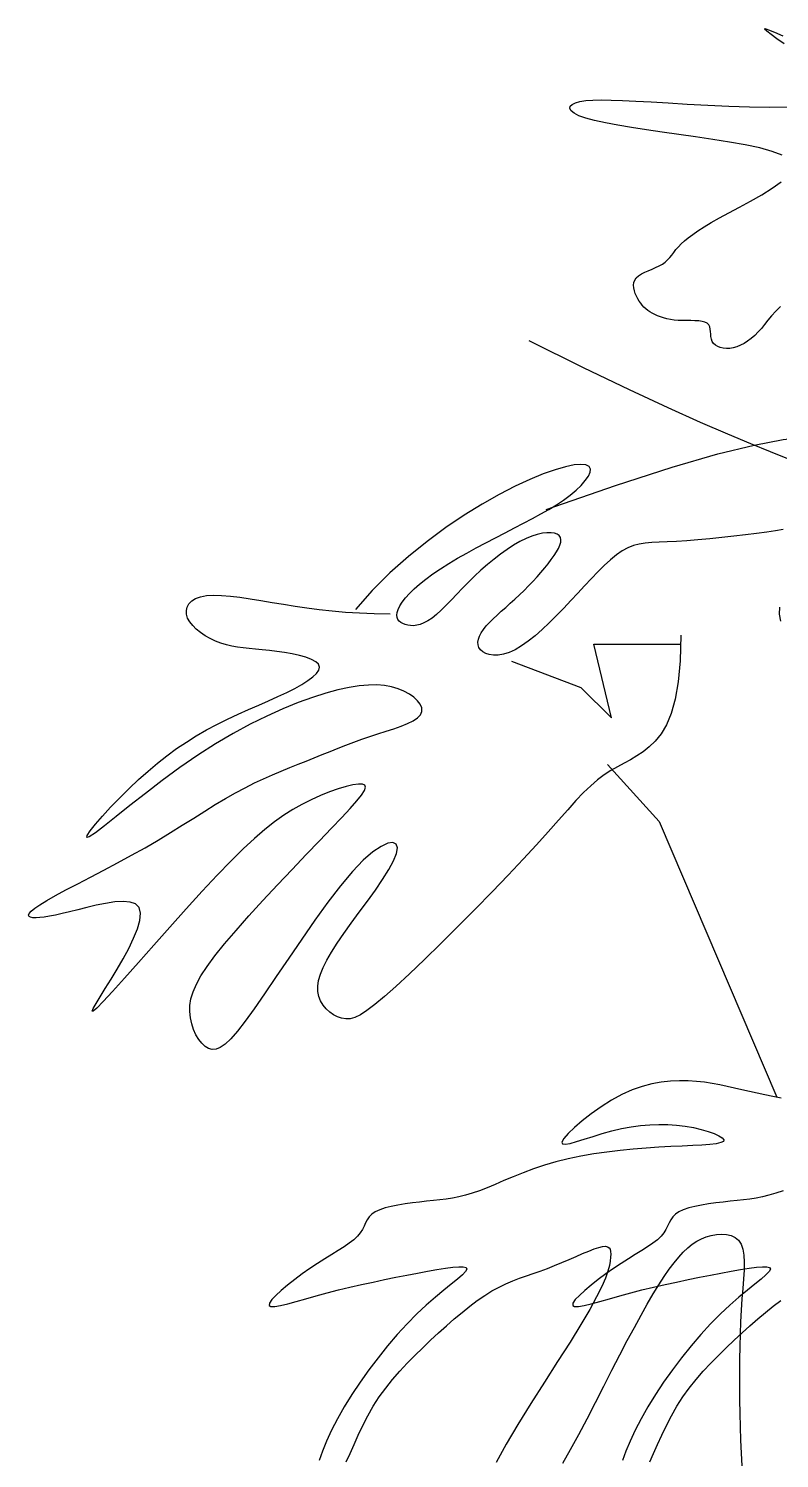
# Model space of a CAD drawing. Header units: inches. Extents: x -177 to 2825, y -2046 to -803.
# Drawn here: x 2221.65 to 2224.94, y -1218.24 to -1211.98 of the extents above; entities that cross this region are included whole.
import ezdxf

# ---------------------------------------------------------------- set-up
doc = ezdxf.new("R2010")
doc.units = ezdxf.units.IN
doc.header["$MEASUREMENT"] = 0

# ---------------------------------------------------------------- blocks, each defined once
blk = doc.blocks.new('A$C2C611E7A')
at = {"linetype": 'ByBlock'}
for points in [[(173.72, 1050.65), (172.75, 1049.71), (171.94, 1048.81), (171.22, 1047.94), (170.57, 1047.12), (169.93, 1046.34), (169.28, 1045.62), (168.6, 1044.96), (167.9, 1044.36), (167.2, 1043.82), (166.49, 1043.37), (165.77, 1042.99), (165.06, 1042.69), (164.36, 1042.49), (163.67, 1042.37), (163.01, 1042.35), (162.38, 1042.4), (161.8, 1042.54), (161.29, 1042.75), (160.84, 1043.03), (160.48, 1043.37), (160.21, 1043.77), (160.05, 1044.22), (159.96, 1044.71), (159.91, 1045.21), (159.87, 1045.72), (159.82, 1046.2), (159.71, 1046.64), (159.52, 1047.03), (159.21, 1047.34), (158.77, 1047.56), (158.2, 1047.71), (157.53, 1047.8), (156.78, 1047.84), (155.98, 1047.86), (155.15, 1047.86), (154.31, 1047.87), (153.49, 1047.91), (152.71, 1047.98), (151.97, 1048.09), (151.26, 1048.24), (150.6, 1048.41), (149.98, 1048.61), (149.39, 1048.83), (148.85, 1049.08), (148.35, 1049.34), (147.89, 1049.61), (147.46, 1049.9), (147.07, 1050.22), (146.71, 1050.55), (146.37, 1050.91), (146.06, 1051.31), (145.77, 1051.73), (145.49, 1052.19), (145.23, 1052.69), (145, 1053.22), (144.82, 1053.77), (144.7, 1054.32), (144.67, 1054.86), (144.73, 1055.39), (144.9, 1055.88), (145.2, 1056.33), (145.65, 1056.74), (146.21, 1057.1), (146.86, 1057.43), (147.56, 1057.74), (148.3, 1058.05), (149.02, 1058.36), (149.72, 1058.69), (150.35, 1059.05), (150.9, 1059.44), (151.37, 1059.87), (151.8, 1060.34), (152.21, 1060.83), (152.61, 1061.35), (153.04, 1061.9), (153.52, 1062.46), (154.07, 1063.04), (154.71, 1063.64), (155.46, 1064.26), (156.35, 1064.92), (157.39, 1065.63), (158.61, 1066.4), (160.02, 1067.24), (161.64, 1068.16), (163.5, 1069.18), (165.59, 1070.3), (167.8, 1071.5), (169.99, 1072.75), (172.04, 1074.02), (173.81, 1075.28)], [(174.05, 1080.56), (172.08, 1081.32), (169.61, 1081.99), (166.75, 1082.61), (163.62, 1083.16), (160.3, 1083.68), (156.92, 1084.17), (153.58, 1084.65), (150.31, 1085.11), (147.19, 1085.57), (144.24, 1086.03), (141.52, 1086.48), (139.08, 1086.94), (136.95, 1087.41), (135.2, 1087.88), (133.85, 1088.37), (132.89, 1088.86), (132.3, 1089.34), (132.06, 1089.79), (132.13, 1090.22), (132.51, 1090.59), (133.16, 1090.91), (134.06, 1091.17), (135.19, 1091.34), (136.58, 1091.44), (138.24, 1091.48), (140.2, 1091.45), (142.48, 1091.37), (145.11, 1091.25), (148.11, 1091.08), (151.49, 1090.88), (155.27, 1090.66), (159.31, 1090.44), (163.46, 1090.25), (167.57, 1090.11), (171.5, 1090.07), (175.09, 1090.14)], [(174.42, 1102.54), (173, 1103.57), (171.83, 1104.43), (170.98, 1105.08), (170.56, 1105.48), (170.65, 1105.59), (171.31, 1105.37), (172.5, 1104.88), (174.14, 1104.16)], [(123.96, 1043.91), (134.67, 1038.63), (143.76, 1034.27), (151.42, 1030.71), (157.85, 1027.83), (163.23, 1025.51), (167.77, 1023.61), (171.65, 1022.03), (175.06, 1020.64)], [(173.76, 988.48), (173.48, 989.82), (173.56, 991.23)], [(174.26, 1006.57), (172.74, 1006.34), (170.99, 1006.08), (168.99, 1005.81), (166.81, 1005.53), (164.49, 1005.25), (162.11, 1004.99), (159.72, 1004.75), (157.38, 1004.53), (155.16, 1004.36), (153.12, 1004.22), (151.31, 1004.14), (149.7, 1004.07), (148.26, 1004), (146.96, 1003.88), (145.75, 1003.7), (144.62, 1003.4), (143.51, 1002.97), (142.4, 1002.37), (141.26, 1001.58), (140.07, 1000.61), (138.85, 999.49), (137.59, 998.25), (136.31, 996.9), (134.98, 995.48), (133.63, 994.01), (132.25, 992.52), (130.85, 991.02), (129.43, 989.56), (128, 988.14), (126.59, 986.81), (125.19, 985.58), (123.83, 984.49), (122.51, 983.56), (121.25, 982.81), (120.05, 982.27), (118.93, 981.93), (117.9, 981.76), (116.96, 981.74), (116.13, 981.86), (115.42, 982.09), (114.83, 982.41), (114.39, 982.81), (114.08, 983.26), (113.92, 983.77), (113.89, 984.31), (113.99, 984.9), (114.21, 985.52), (114.55, 986.16), (114.99, 986.83), (115.53, 987.52), (116.16, 988.22), (116.88, 988.94), (117.66, 989.68), (118.5, 990.43), (119.37, 991.2), (120.27, 992), (121.19, 992.82), (122.1, 993.66), (123.01, 994.53), (123.89, 995.42), (124.75, 996.31), (125.57, 997.21), (126.35, 998.1), (127.09, 998.98), (127.77, 999.83), (128.39, 1000.65), (128.95, 1001.44), (129.42, 1002.17), (129.81, 1002.86), (130.09, 1003.49), (130.26, 1004.06), (130.3, 1004.57), (130.21, 1005.01), (129.97, 1005.37), (129.57, 1005.65), (129.02, 1005.84), (128.34, 1005.94), (127.54, 1005.94), (126.63, 1005.83), (125.62, 1005.61), (124.54, 1005.26), (123.39, 1004.79), (122.19, 1004.19), (120.94, 1003.47), (119.67, 1002.65), (118.37, 1001.73), (117.07, 1000.72), (115.77, 999.66), (114.49, 998.53), (113.24, 997.37), (112.03, 996.18), (110.86, 994.99), (109.73, 993.82), (108.65, 992.7), (107.62, 991.64), (106.63, 990.67), (105.69, 989.81), (104.81, 989.09), (103.98, 988.53), (103.2, 988.11), (102.47, 987.82), (101.79, 987.65), (101.16, 987.57), (100.57, 987.59), (100.03, 987.67), (99.52, 987.81), (99.06, 987.99), (98.66, 988.21), (98.32, 988.49), (98.06, 988.82), (97.89, 989.22), (97.83, 989.67), (97.9, 990.2), (98.09, 990.8), (98.43, 991.49), (98.92, 992.24), (99.56, 993.06), (100.34, 993.93), (101.28, 994.85), (102.35, 995.8), (103.58, 996.79), (104.95, 997.8), (106.47, 998.82), (108.11, 999.85), (109.85, 1000.89), (111.67, 1001.92), (113.54, 1002.95), (115.45, 1003.96), (117.35, 1004.96), (119.25, 1005.94), (121.1, 1006.89), (122.9, 1007.82), (124.65, 1008.74), (126.32, 1009.65), (127.91, 1010.56), (129.42, 1011.48), (130.82, 1012.41), (132.11, 1013.36), (133.28, 1014.33), (134.29, 1015.3), (135.11, 1016.24), (135.72, 1017.11), (136.07, 1017.89), (136.13, 1018.54), (135.87, 1019.04), (135.25, 1019.36), (134.26, 1019.46), (132.9, 1019.35), (131.18, 1019), (129.14, 1018.41), (126.8, 1017.58), (124.16, 1016.49), (121.26, 1015.13), (118.1, 1013.5), (114.73, 1011.6), (111.19, 1009.41), (107.53, 1006.96), (103.83, 1004.24), (100.13, 1001.26), (96.5, 998.03), (92.99, 994.54), (89.66, 990.8)], [(127.38, 1010.51), (141.11, 1015.31), (152.3, 1018.93), (161.32, 1021.52), (168.52, 1023.27), (174.26, 1024.35), (178.9, 1024.93), (182.81, 1025.18), (186.34, 1025.28), (189.76, 1025.36), (193.02, 1025.4), (195.97, 1025.35), (198.48, 1025.15), (200.39, 1024.73), (201.56, 1024.05), (201.86, 1023.04), (201.13, 1021.64)], [(153.98, 985.67), (153.84, 980.65), (153.46, 976.47), (152.86, 973.02), (152.08, 970.22), (151.14, 967.97), (150.09, 966.18), (148.95, 964.76), (147.76, 963.61), (146.54, 962.65), (145.31, 961.82), (144.06, 961.08), (142.78, 960.39), (141.5, 959.69), (140.19, 958.94), (138.87, 958.1), (137.54, 957.11), (136.19, 955.95), (134.78, 954.58), (133.27, 953), (131.63, 951.19), (129.8, 949.14), (127.75, 946.83), (125.44, 944.26), (122.82, 941.41), (119.87, 938.28), (116.68, 934.95), (113.33, 931.53), (109.92, 928.1), (106.55, 924.76), (103.32, 921.62), (100.33, 918.76), (97.66, 916.28), (95.4, 914.27), (93.52, 912.69), (91.95, 911.51), (90.64, 910.68), (89.55, 910.16), (88.6, 909.9), (87.75, 909.86), (86.94, 910), (86.14, 910.28), (85.34, 910.69), (84.59, 911.21), (83.89, 911.84), (83.28, 912.57), (82.78, 913.4), (82.42, 914.3), (82.23, 915.29), (82.21, 916.34), (82.39, 917.47), (82.75, 918.7), (83.3, 920.03), (84.04, 921.49), (84.96, 923.07), (86.07, 924.81), (87.37, 926.71), (88.85, 928.76), (90.43, 930.93), (92.04, 933.14), (93.61, 935.32), (95.05, 937.43), (96.28, 939.37), (97.22, 941.1), (97.81, 942.55), (97.97, 943.66), (97.71, 944.38), (97.07, 944.7), (96.07, 944.57), (94.75, 943.96), (93.12, 942.85), (91.23, 941.2), (89.09, 938.98), (86.74, 936.19), (84.24, 932.94), (81.66, 929.37), (79.05, 925.64), (76.48, 921.87), (74.01, 918.23), (71.72, 914.84), (69.65, 911.86), (67.86, 909.4), (66.33, 907.44), (65.03, 905.95), (63.92, 904.88), (62.95, 904.2), (62.11, 903.85), (61.36, 903.8), (60.65, 904.01), (59.96, 904.43), (59.3, 905.04), (58.69, 905.82), (58.14, 906.74), (57.68, 907.77), (57.31, 908.89), (57.05, 910.07), (56.93, 911.29), (56.96, 912.53), (57.16, 913.83), (57.57, 915.21), (58.22, 916.71), (59.13, 918.38), (60.35, 920.24), (61.89, 922.34), (63.79, 924.71), (66.06, 927.36), (68.62, 930.24), (71.39, 933.26), (74.26, 936.34), (77.15, 939.39), (79.95, 942.33), (82.58, 945.08), (84.94, 947.55), (86.96, 949.67), (88.62, 951.46), (89.92, 952.93), (90.86, 954.1), (91.44, 954.99), (91.68, 955.64), (91.56, 956.05), (91.09, 956.26), (90.28, 956.27), (89.17, 956.11), (87.82, 955.8), (86.27, 955.33), (84.57, 954.73), (82.77, 954.01), (80.92, 953.18), (79.08, 952.26), (77.28, 951.25), (75.49, 950.11), (73.65, 948.81), (71.74, 947.3), (69.7, 945.53), (67.49, 943.47), (65.06, 941.06), (62.36, 938.27), (59.39, 935.08), (56.22, 931.62), (52.98, 928.02), (49.78, 924.44), (46.75, 921.03), (43.99, 917.93), (41.63, 915.3), (39.78, 913.29), (38.53, 912), (37.83, 911.39), (37.63, 911.39), (37.83, 911.91), (38.38, 912.89), (39.2, 914.23), (40.21, 915.86), (41.35, 917.71), (42.55, 919.7), (43.73, 921.75), (44.84, 923.8), (45.8, 925.8), (46.56, 927.66), (47.04, 929.34), (47.18, 930.75), (46.92, 931.85), (46.22, 932.57), (45.13, 932.96), (43.72, 933.08), (42.08, 932.97), (40.29, 932.69), (38.42, 932.31), (36.56, 931.86), (34.78, 931.42), (33.14, 931.02), (31.66, 930.67), (30.34, 930.38), (29.17, 930.15), (28.14, 929.98), (27.26, 929.87), (26.52, 929.83), (25.91, 929.85), (25.45, 929.94), (25.15, 930.1), (25.05, 930.35), (25.18, 930.7), (25.57, 931.16), (26.26, 931.73), (27.26, 932.43), (28.63, 933.27), (30.37, 934.25), (32.43, 935.36), (34.76, 936.58), (37.28, 937.89), (39.93, 939.28), (42.66, 940.72), (45.39, 942.2), (48.07, 943.69), (50.64, 945.19), (53.09, 946.67), (55.44, 948.13), (57.7, 949.55), (59.87, 950.91), (61.96, 952.21), (63.98, 953.42), (65.93, 954.54), (67.84, 955.56), (69.69, 956.49), (71.5, 957.33), (73.26, 958.11), (74.98, 958.84), (76.67, 959.52), (78.32, 960.18), (79.94, 960.83), (81.54, 961.47), (83.11, 962.11), (84.67, 962.74), (86.23, 963.36), (87.79, 963.97), (89.35, 964.56), (90.92, 965.13), (92.52, 965.68), (94.13, 966.2), (95.73, 966.71), (97.27, 967.21), (98.7, 967.71), (99.99, 968.23), (101.08, 968.77), (101.94, 969.34), (102.52, 969.96), (102.8, 970.63), (102.78, 971.33), (102.49, 972.04), (101.97, 972.75), (101.24, 973.42), (100.33, 974.06), (99.27, 974.62), (98.09, 975.1), (96.81, 975.47), (95.42, 975.73), (93.9, 975.86), (92.23, 975.85), (90.41, 975.69), (88.41, 975.38), (86.21, 974.9), (83.8, 974.24), (81.17, 973.4), (78.34, 972.37), (75.33, 971.14), (72.17, 969.71), (68.88, 968.09), (65.49, 966.25), (62.02, 964.22), (58.5, 961.97), (54.97, 959.52), (51.49, 956.98), (48.18, 954.44), (45.1, 952.03), (42.36, 949.85), (40.05, 948.01), (38.25, 946.64), (37.06, 945.84), (36.54, 945.68), (36.62, 946.11), (37.23, 947.02), (38.26, 948.32), (39.64, 949.9), (41.26, 951.68), (43.06, 953.54), (44.92, 955.4), (46.79, 957.17), (48.66, 958.83), (50.53, 960.4), (52.41, 961.88), (54.31, 963.27), (56.24, 964.57), (58.21, 965.81), (60.22, 966.96), (62.28, 968.06), (64.36, 969.09), (66.46, 970.07), (68.52, 971), (70.55, 971.89), (72.5, 972.75), (74.35, 973.58), (76.08, 974.39), (77.67, 975.18), (79.07, 975.96), (80.28, 976.71), (81.26, 977.44), (81.99, 978.13), (82.43, 978.78), (82.57, 979.39), (82.37, 979.95), (81.82, 980.46), (80.97, 980.92), (79.87, 981.33), (78.58, 981.69), (77.16, 982), (75.66, 982.26), (74.14, 982.49), (72.65, 982.67), (71.25, 982.81), (69.93, 982.93), (68.68, 983.04), (67.49, 983.17), (66.34, 983.32), (65.24, 983.51), (64.15, 983.76), (63.08, 984.09), (62.01, 984.51), (60.96, 985.02), (59.97, 985.59), (59.04, 986.22), (58.2, 986.9), (57.49, 987.61), (56.91, 988.34), (56.5, 989.09), (56.27, 989.84), (56.24, 990.57), (56.4, 991.26), (56.75, 991.89), (57.31, 992.46), (58.07, 992.93), (59.04, 993.29), (60.22, 993.52), (61.61, 993.61), (63.19, 993.57), (64.94, 993.43), (66.84, 993.2), (68.86, 992.9), (70.98, 992.55), (73.18, 992.18), (75.44, 991.8), (77.74, 991.44), (80.09, 991.09), (82.52, 990.78), (85.04, 990.5), (87.68, 990.27), (90.46, 990.1), (93.4, 989.99), (96.52, 989.95)], [(120.53, 980.53), (134.25, 975.39), (140.26, 969.39), (136.83, 983.95), (153.98, 983.95)], [(139.51, 960.11), (149.72, 948.9), (172.99, 894.36)], [(173.86, 894.2), (172.19, 894.5), (170.6, 894.82), (169.06, 895.16), (167.56, 895.51), (166.09, 895.86), (164.62, 896.2), (163.16, 896.53), (161.69, 896.83), (160.19, 897.1), (158.65, 897.33), (157.07, 897.5), (155.42, 897.62), (153.72, 897.65), (151.96, 897.57), (150.14, 897.37), (148.27, 897.03), (146.34, 896.51), (144.37, 895.81), (142.34, 894.9), (140.27, 893.77), (138.23, 892.48), (136.28, 891.11), (134.5, 889.72), (132.96, 888.4), (131.72, 887.21), (130.87, 886.23), (130.48, 885.52), (130.58, 885.16), (131.14, 885.08), (132.1, 885.25), (133.38, 885.61), (134.91, 886.09), (136.64, 886.64), (138.48, 887.21), (140.38, 887.74), (142.28, 888.18), (144.17, 888.52), (146.03, 888.77), (147.86, 888.93), (149.67, 888.99), (151.44, 888.96), (153.17, 888.85), (154.85, 888.65), (156.48, 888.37), (158.01, 888.02), (159.4, 887.62), (160.59, 887.2), (161.53, 886.77), (162.18, 886.36), (162.49, 885.98), (162.41, 885.66), (161.91, 885.4), (161, 885.2), (159.75, 885.04), (158.18, 884.92), (156.34, 884.82), (154.27, 884.72), (152.03, 884.61), (149.64, 884.48), (147.15, 884.32), (144.59, 884.11), (141.99, 883.85), (139.37, 883.54), (136.77, 883.17), (134.2, 882.73), (131.71, 882.21), (129.3, 881.62), (127.02, 880.95), (124.85, 880.21), (122.8, 879.44), (120.86, 878.66), (119.04, 877.89), (117.31, 877.15), (115.7, 876.48), (114.18, 875.89), (112.76, 875.41), (111.42, 875.02), (110.13, 874.7), (108.87, 874.46), (107.63, 874.26), (106.37, 874.1), (105.09, 873.95), (103.75, 873.81), (102.35, 873.65), (100.92, 873.48), (99.48, 873.29), (98.08, 873.06), (96.76, 872.79), (95.54, 872.49), (94.47, 872.13), (93.59, 871.72), (92.91, 871.26), (92.4, 870.73), (92, 870.17), (91.68, 869.56), (91.38, 868.92), (91.04, 868.26), (90.62, 867.59), (90.07, 866.91), (89.34, 866.22), (88.45, 865.53), (87.42, 864.81), (86.25, 864.06), (84.98, 863.27), (83.61, 862.42), (82.18, 861.51), (80.68, 860.53), (79.16, 859.47), (77.66, 858.36), (76.25, 857.26), (74.98, 856.2), (73.92, 855.22), (73.13, 854.37), (72.67, 853.7), (72.6, 853.24), (72.96, 853.02), (73.73, 853.02), (74.85, 853.21), (76.28, 853.54), (77.97, 854), (79.86, 854.54), (81.91, 855.12), (84.07, 855.71), (86.3, 856.28), (88.57, 856.83), (90.86, 857.36), (93.15, 857.86), (95.42, 858.33), (97.65, 858.79), (99.83, 859.21), (101.93, 859.62), (103.93, 859.99), (105.78, 860.32), (107.46, 860.59), (108.92, 860.79), (110.11, 860.88), (111, 860.86), (111.55, 860.7), (111.71, 860.4), (111.45, 859.92), (110.82, 859.27), (109.85, 858.44), (108.61, 857.43), (107.13, 856.24), (105.47, 854.87), (103.68, 853.3), (101.8, 851.54), (99.88, 849.6), (97.95, 847.48), (96.02, 845.24), (94.14, 842.9), (92.32, 840.49), (90.58, 838.05), (88.95, 835.6), (87.46, 833.19), (86.12, 830.83), (84.95, 828.56), (83.95, 826.41), (83.13, 824.41), (82.49, 822.59)], [(87.82, 822.29), (88.6, 823.95), (89.4, 825.73), (90.24, 827.6), (91.14, 829.51), (92.12, 831.43), (93.2, 833.32), (94.37, 835.14), (95.65, 836.89), (97, 838.58), (98.43, 840.22), (99.91, 841.8), (101.43, 843.35), (102.97, 844.86), (104.54, 846.34), (106.1, 847.79), (107.66, 849.2), (109.21, 850.56), (110.74, 851.85), (112.26, 853.07), (113.76, 854.19), (115.22, 855.21), (116.66, 856.1), (118.06, 856.87), (119.43, 857.52), (120.79, 858.1), (122.13, 858.61), (123.48, 859.08), (124.83, 859.54), (126.21, 860.02), (127.61, 860.53), (129.04, 861.09), (130.48, 861.69), (131.9, 862.3), (133.28, 862.9), (134.58, 863.47), (135.78, 863.97), (136.86, 864.39), (137.78, 864.69), (138.52, 864.87), (139.1, 864.92), (139.53, 864.84), (139.83, 864.64), (140.02, 864.33), (140.12, 863.91), (140.15, 863.37), (140.12, 862.74), (140.05, 862), (139.88, 861.1), (139.58, 860), (139.1, 858.64), (138.37, 856.96), (137.35, 854.9), (136, 852.42), (134.26, 849.46), (132.1, 845.99), (129.65, 842.14), (127.02, 838.04), (124.35, 833.85), (121.78, 829.72), (119.45, 825.79), (117.48, 822.21)], [(130.64, 822.03), (132.2, 824.74), (133.81, 827.7), (135.46, 830.83), (137.13, 834.04), (138.78, 837.28), (140.39, 840.44), (141.95, 843.47), (143.42, 846.29), (144.81, 848.9), (146.13, 851.3), (147.37, 853.5), (148.55, 855.5), (149.66, 857.31), (150.72, 858.94), (151.72, 860.4), (152.68, 861.68), (153.6, 862.8), (154.49, 863.78), (155.37, 864.61), (156.26, 865.32), (157.15, 865.91), (158.07, 866.39), (159.02, 866.78), (160.02, 867.07), (161.04, 867.27), (162.05, 867.34), (163.02, 867.28), (163.92, 867.07), (164.72, 866.68), (165.41, 866.12), (165.93, 865.34), (166.29, 864.36), (166.48, 863.16), (166.55, 861.77), (166.52, 860.2), (166.41, 858.46), (166.26, 856.56), (166.09, 854.51), (165.93, 852.32), (165.8, 850.02), (165.71, 847.61), (165.64, 845.11), (165.61, 842.54), (165.59, 839.92), (165.6, 837.26), (165.63, 834.57), (165.67, 831.88), (165.73, 829.21), (165.81, 826.57), (165.91, 824), (166.06, 821.52)], [(174.2, 875.89), (172.78, 875.41), (171.43, 875.02), (170.14, 874.7), (168.89, 874.46), (167.64, 874.26), (166.39, 874.1), (165.11, 873.95), (163.77, 873.81), (162.37, 873.65), (160.93, 873.48), (159.5, 873.29), (158.1, 873.06), (156.77, 872.79), (155.56, 872.49), (154.49, 872.13), (153.6, 871.72), (152.92, 871.26), (152.41, 870.73), (152.02, 870.17), (151.7, 869.56), (151.39, 868.92), (151.05, 868.26), (150.63, 867.59), (150.08, 866.91), (149.36, 866.22), (148.47, 865.53), (147.43, 864.81), (146.27, 864.06), (145, 863.27), (143.63, 862.42), (142.19, 861.51), (140.7, 860.53), (139.17, 859.47), (137.67, 858.36), (136.26, 857.26), (134.99, 856.2), (133.94, 855.22), (133.14, 854.37), (132.68, 853.7), (132.62, 853.24), (132.98, 853.02), (133.75, 853.02), (134.87, 853.21), (136.3, 853.54), (137.98, 854), (139.87, 854.54), (141.93, 855.12), (144.09, 855.71), (146.31, 856.28), (148.58, 856.83), (150.87, 857.36), (153.16, 857.86), (155.43, 858.33), (157.67, 858.79), (159.85, 859.21), (161.94, 859.62), (163.94, 859.99), (165.8, 860.32), (167.48, 860.59), (168.93, 860.79), (170.13, 860.88), (171.02, 860.86), (171.56, 860.7), (171.72, 860.4), (171.47, 859.92), (170.83, 859.27), (169.87, 858.44), (168.63, 857.43), (167.15, 856.24), (165.49, 854.87), (163.69, 853.3), (161.81, 851.54), (159.89, 849.6), (157.96, 847.48), (156.04, 845.24), (154.16, 842.9), (152.33, 840.49), (150.6, 838.05), (148.97, 835.6), (147.48, 833.19), (146.14, 830.83), (144.97, 828.56), (143.97, 826.41), (143.14, 824.41), (142.5, 822.59)], [(147.84, 822.29), (148.61, 823.95), (149.41, 825.73), (150.26, 827.6), (151.16, 829.51), (152.14, 831.43), (153.21, 833.32), (154.39, 835.14), (155.66, 836.89), (157.02, 838.58), (158.44, 840.22), (159.92, 841.8), (161.44, 843.35), (162.99, 844.86), (164.55, 846.34), (166.12, 847.79), (167.67, 849.2), (169.22, 850.56), (170.76, 851.85), (172.28, 853.07), (173.77, 854.19)]]:
    blk.add_lwpolyline(points, dxfattribs=at)

msp = doc.modelspace()

# ---------------------------------------------------------------- block references
at = {"xscale": 0.02214566929133858, "yscale": 0.02214566929133858, "zscale": 0.02214566929133858}
msp.add_blockref('A$C2C611E7A', (2221.0974, -1236.4653), dxfattribs=at)

doc.saveas('drawing.dxf')
